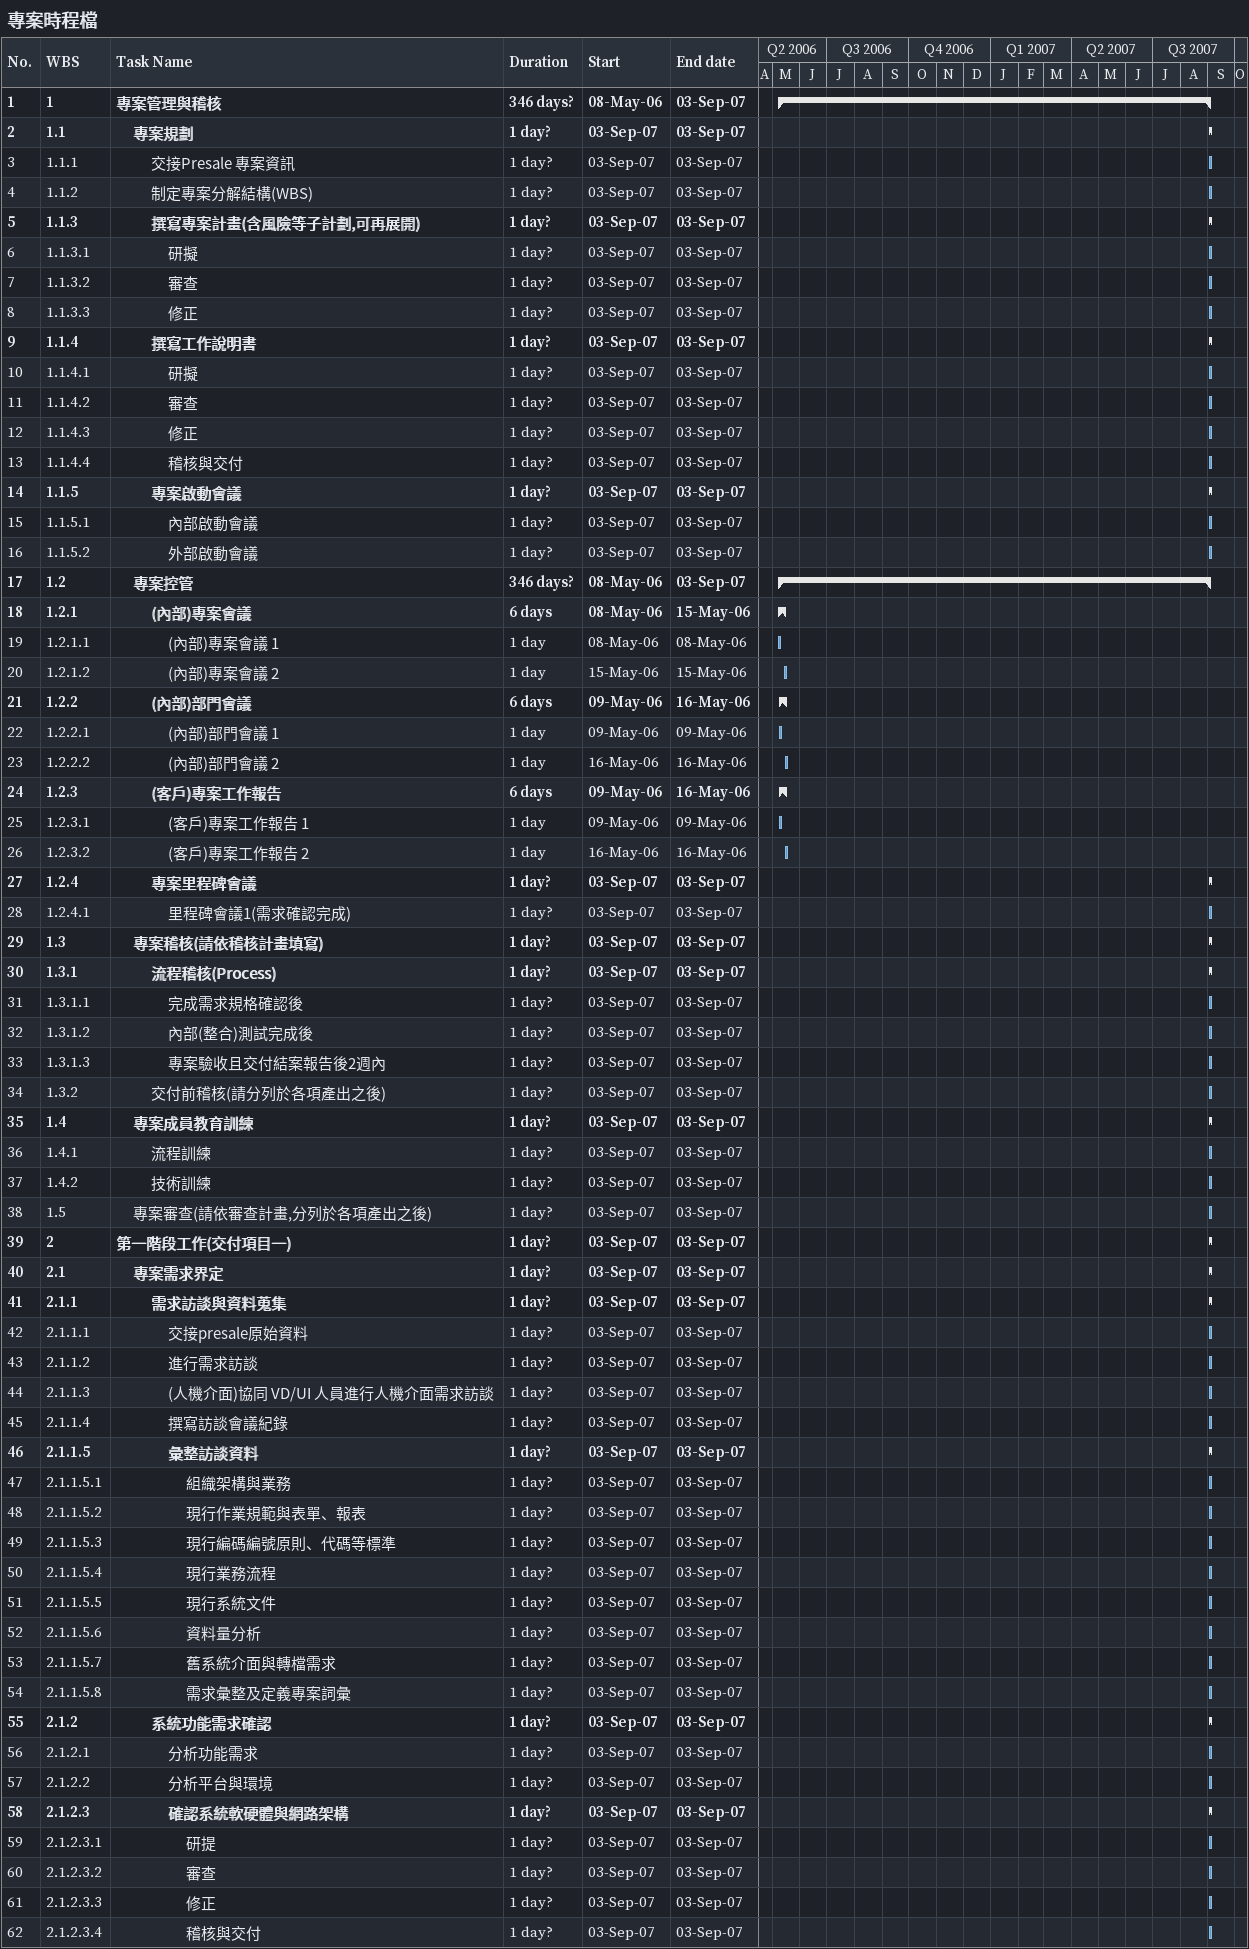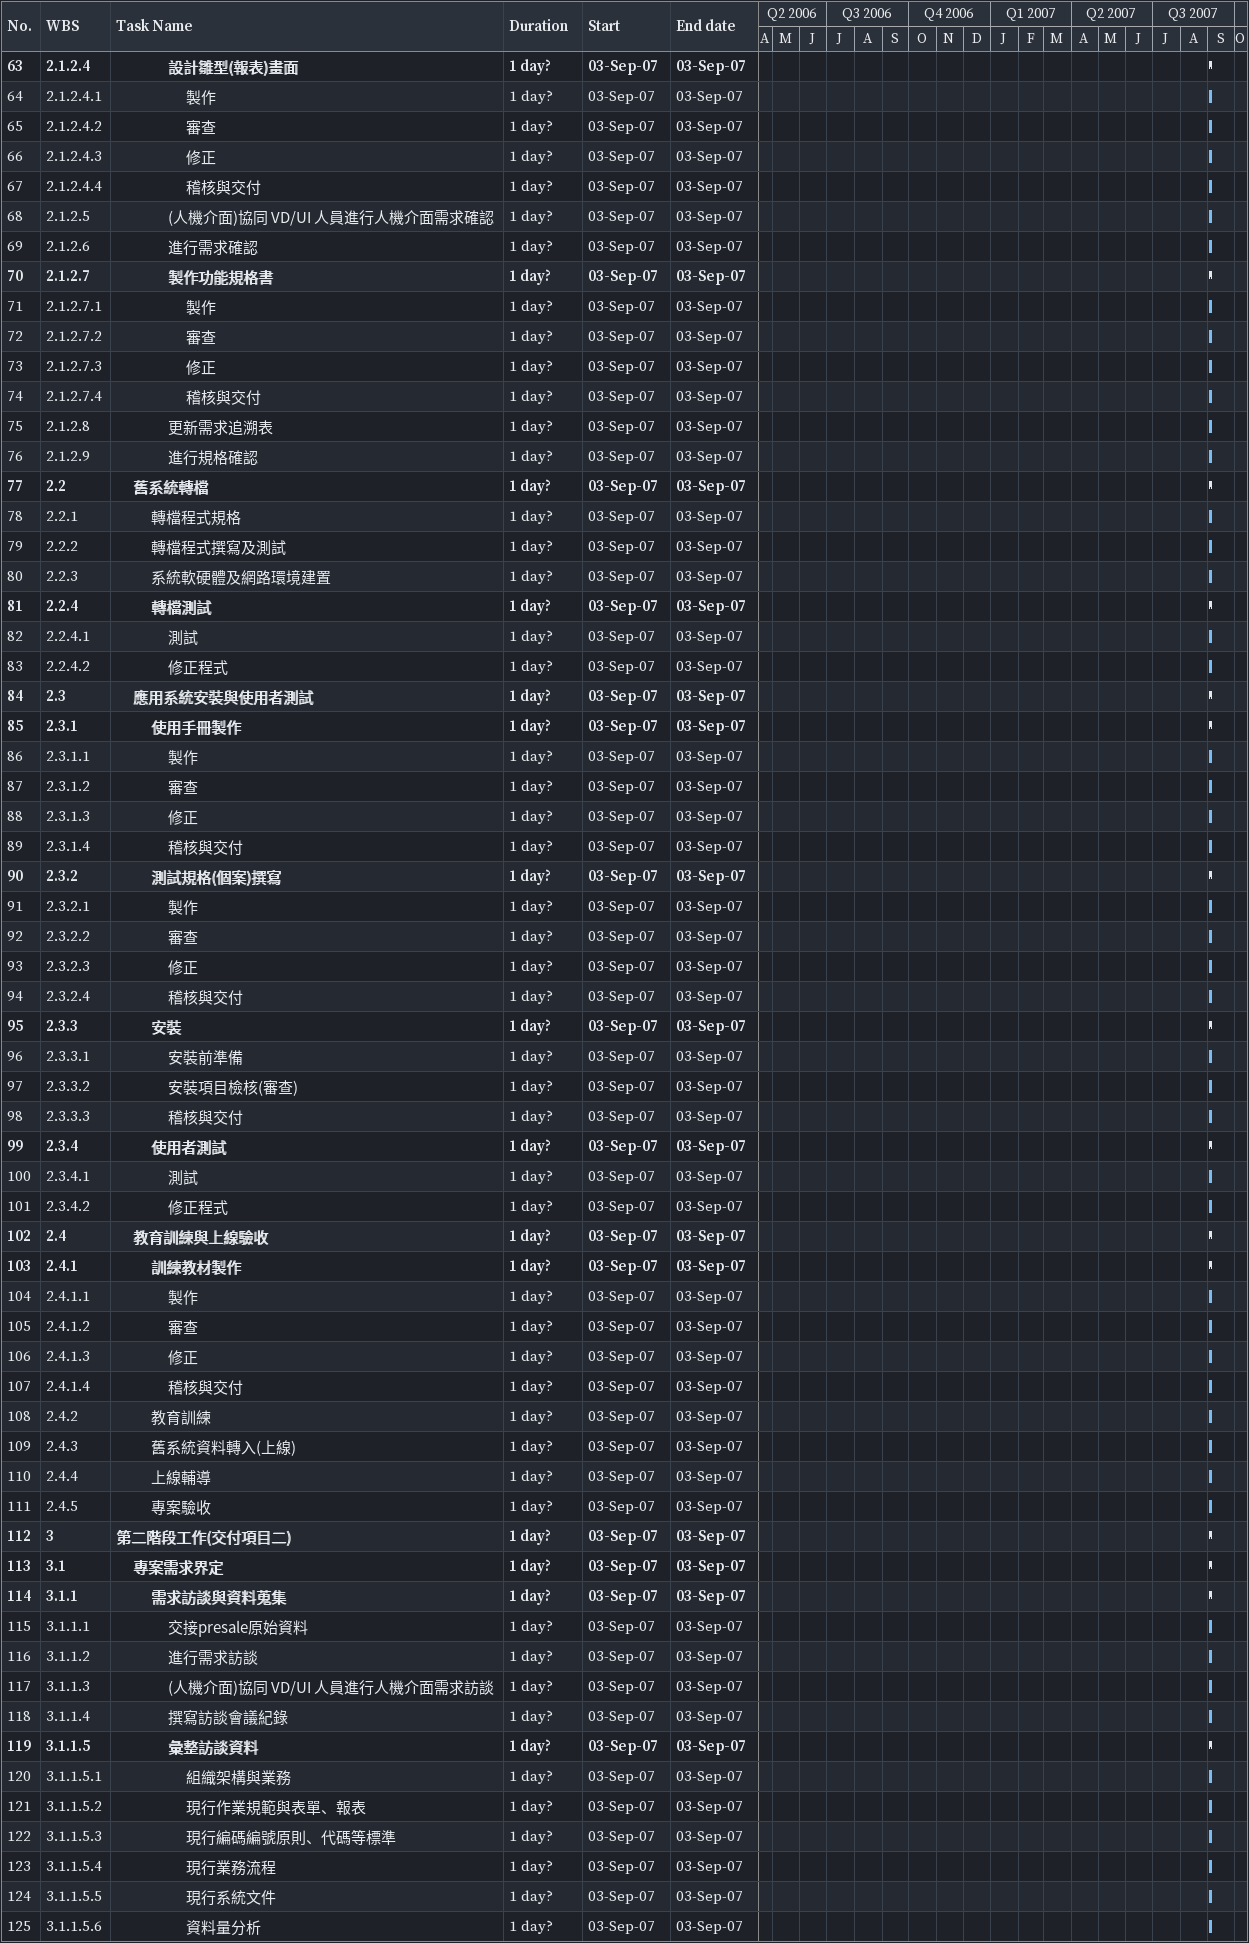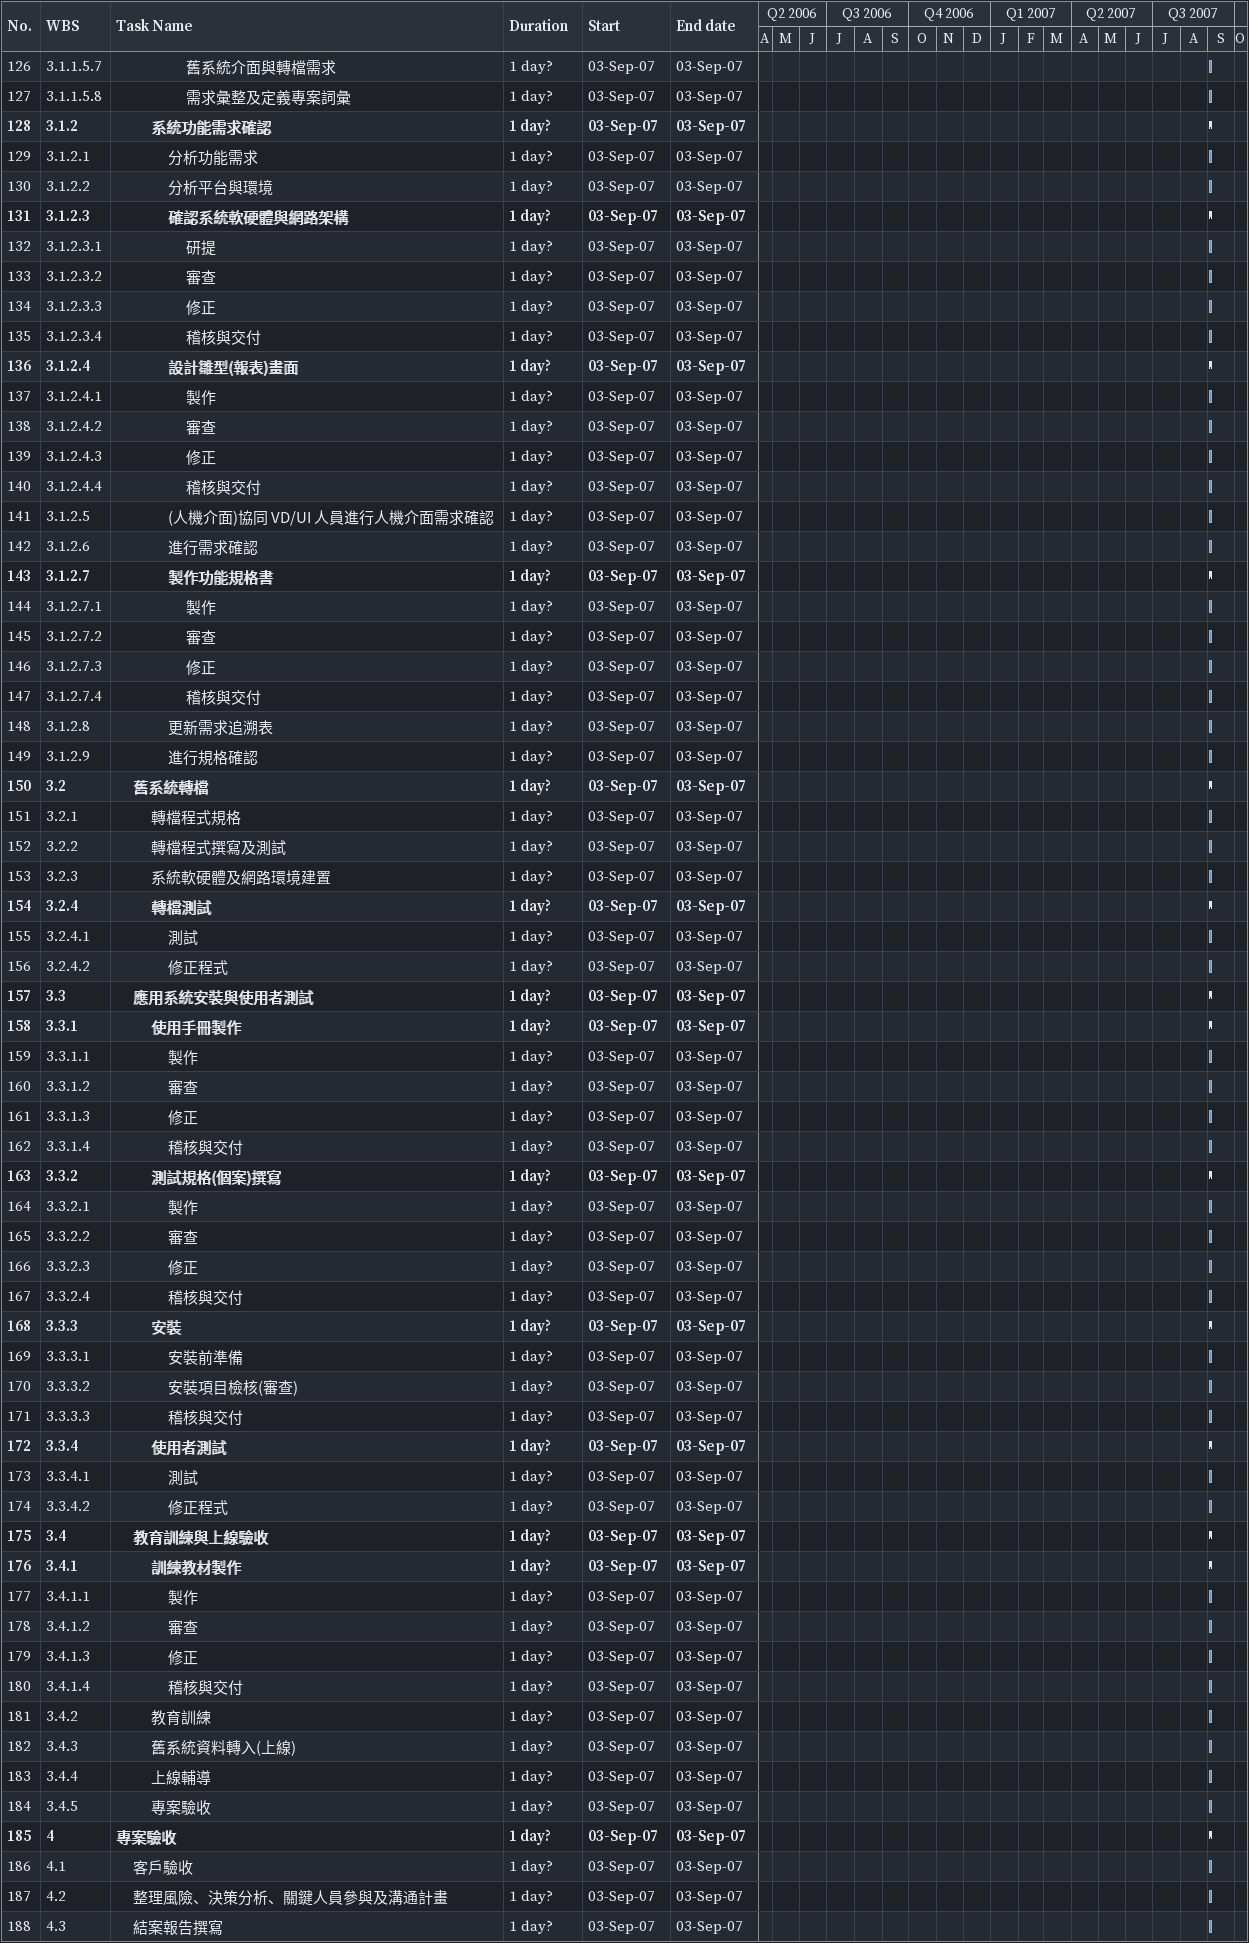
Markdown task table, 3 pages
專案時程檔

| ID | WBS | Task | Duration | Start | Finish |
|---|---|---|---|---|---|
| 1 | 1 | **專案管理與稽核** | 346d? | 2006-05-08 | 2007-09-03 |
| 2 | 1.1 | **專案規劃** | 1d? | 2007-09-03 | 2007-09-03 |
| 3 | 1.1.1 | 交接Presale 專案資訊 | 1d? | 2007-09-03 | 2007-09-03 |
| 4 | 1.1.2 | 制定專案分解結構(WBS) | 1d? | 2007-09-03 | 2007-09-03 |
| 5 | 1.1.3 | **撰寫專案計畫(含風險等子計劃,可再展開)** | 1d? | 2007-09-03 | 2007-09-03 |
| 6 | 1.1.3.1 | 研擬 | 1d? | 2007-09-03 | 2007-09-03 |
| 7 | 1.1.3.2 | 審查 | 1d? | 2007-09-03 | 2007-09-03 |
| 8 | 1.1.3.3 | 修正 | 1d? | 2007-09-03 | 2007-09-03 |
| 9 | 1.1.4 | **撰寫工作說明書** | 1d? | 2007-09-03 | 2007-09-03 |
| 10 | 1.1.4.1 | 研擬 | 1d? | 2007-09-03 | 2007-09-03 |
| 11 | 1.1.4.2 | 審查 | 1d? | 2007-09-03 | 2007-09-03 |
| 12 | 1.1.4.3 | 修正 | 1d? | 2007-09-03 | 2007-09-03 |
| 13 | 1.1.4.4 | 稽核與交付 | 1d? | 2007-09-03 | 2007-09-03 |
| 14 | 1.1.5 | **專案啟動會議** | 1d? | 2007-09-03 | 2007-09-03 |
| 15 | 1.1.5.1 | 內部啟動會議 | 1d? | 2007-09-03 | 2007-09-03 |
| 16 | 1.1.5.2 | 外部啟動會議 | 1d? | 2007-09-03 | 2007-09-03 |
| 17 | 1.2 | **專案控管** | 346d? | 2006-05-08 | 2007-09-03 |
| 18 | 1.2.1 | **(內部)專案會議** | 6d | 2006-05-08 | 2006-05-15 |
| 19 | 1.2.1.1 | (內部)專案會議 1 | 1d | 2006-05-08 | 2006-05-08 |
| 20 | 1.2.1.2 | (內部)專案會議 2 | 1d | 2006-05-15 | 2006-05-15 |
| 21 | 1.2.2 | **(內部)部門會議** | 6d | 2006-05-09 | 2006-05-16 |
| 22 | 1.2.2.1 | (內部)部門會議 1 | 1d | 2006-05-09 | 2006-05-09 |
| 23 | 1.2.2.2 | (內部)部門會議 2 | 1d | 2006-05-16 | 2006-05-16 |
| 24 | 1.2.3 | **(客戶)專案工作報告** | 6d | 2006-05-09 | 2006-05-16 |
| 25 | 1.2.3.1 | (客戶)專案工作報告 1 | 1d | 2006-05-09 | 2006-05-09 |
| 26 | 1.2.3.2 | (客戶)專案工作報告 2 | 1d | 2006-05-16 | 2006-05-16 |
| 27 | 1.2.4 | **專案里程碑會議** | 1d? | 2007-09-03 | 2007-09-03 |
| 28 | 1.2.4.1 | 里程碑會議1(需求確認完成) | 1d? | 2007-09-03 | 2007-09-03 |
| 29 | 1.3 | **專案稽核(請依稽核計畫填寫)** | 1d? | 2007-09-03 | 2007-09-03 |
| 30 | 1.3.1 | **流程稽核(Process)** | 1d? | 2007-09-03 | 2007-09-03 |
| 31 | 1.3.1.1 | 完成需求規格確認後 | 1d? | 2007-09-03 | 2007-09-03 |
| 32 | 1.3.1.2 | 內部(整合)測試完成後 | 1d? | 2007-09-03 | 2007-09-03 |
| 33 | 1.3.1.3 | 專案驗收且交付結案報告後2週內 | 1d? | 2007-09-03 | 2007-09-03 |
| 34 | 1.3.2 | 交付前稽核(請分列於各項產出之後) | 1d? | 2007-09-03 | 2007-09-03 |
| 35 | 1.4 | **專案成員教育訓練** | 1d? | 2007-09-03 | 2007-09-03 |
| 36 | 1.4.1 | 流程訓練 | 1d? | 2007-09-03 | 2007-09-03 |
| 37 | 1.4.2 | 技術訓練 | 1d? | 2007-09-03 | 2007-09-03 |
| 38 | 1.5 | 專案審查(請依審查計畫,分列於各項產出之後) | 1d? | 2007-09-03 | 2007-09-03 |
| 39 | 2 | **第一階段工作(交付項目一)** | 1d? | 2007-09-03 | 2007-09-03 |
| 40 | 2.1 | **專案需求界定** | 1d? | 2007-09-03 | 2007-09-03 |
| 41 | 2.1.1 | **需求訪談與資料蒐集** | 1d? | 2007-09-03 | 2007-09-03 |
| 42 | 2.1.1.1 | 交接presale原始資料 | 1d? | 2007-09-03 | 2007-09-03 |
| 43 | 2.1.1.2 | 進行需求訪談 | 1d? | 2007-09-03 | 2007-09-03 |
| 44 | 2.1.1.3 | (人機介面)協同 VD/UI 人員進行人機介面需求訪談 | 1d? | 2007-09-03 | 2007-09-03 |
| 45 | 2.1.1.4 | 撰寫訪談會議紀錄 | 1d? | 2007-09-03 | 2007-09-03 |
| 46 | 2.1.1.5 | **彙整訪談資料** | 1d? | 2007-09-03 | 2007-09-03 |
| 47 | 2.1.1.5.1 | 組織架構與業務 | 1d? | 2007-09-03 | 2007-09-03 |
| 48 | 2.1.1.5.2 | 現行作業規範與表單、報表 | 1d? | 2007-09-03 | 2007-09-03 |
| 49 | 2.1.1.5.3 | 現行編碼編號原則、代碼等標準 | 1d? | 2007-09-03 | 2007-09-03 |
| 50 | 2.1.1.5.4 | 現行業務流程 | 1d? | 2007-09-03 | 2007-09-03 |
| 51 | 2.1.1.5.5 | 現行系統文件 | 1d? | 2007-09-03 | 2007-09-03 |
| 52 | 2.1.1.5.6 | 資料量分析 | 1d? | 2007-09-03 | 2007-09-03 |
| 53 | 2.1.1.5.7 | 舊系統介面與轉檔需求 | 1d? | 2007-09-03 | 2007-09-03 |
| 54 | 2.1.1.5.8 | 需求彙整及定義專案詞彙 | 1d? | 2007-09-03 | 2007-09-03 |
| 55 | 2.1.2 | **系統功能需求確認** | 1d? | 2007-09-03 | 2007-09-03 |
| 56 | 2.1.2.1 | 分析功能需求 | 1d? | 2007-09-03 | 2007-09-03 |
| 57 | 2.1.2.2 | 分析平台與環境 | 1d? | 2007-09-03 | 2007-09-03 |
| 58 | 2.1.2.3 | **確認系統軟硬體與網路架構** | 1d? | 2007-09-03 | 2007-09-03 |
| 59 | 2.1.2.3.1 | 研提 | 1d? | 2007-09-03 | 2007-09-03 |
| 60 | 2.1.2.3.2 | 審查 | 1d? | 2007-09-03 | 2007-09-03 |
| 61 | 2.1.2.3.3 | 修正 | 1d? | 2007-09-03 | 2007-09-03 |
| 62 | 2.1.2.3.4 | 稽核與交付 | 1d? | 2007-09-03 | 2007-09-03 |
| 63 | 2.1.2.4 | **設計雛型(報表)畫面** | 1d? | 2007-09-03 | 2007-09-03 |
| 64 | 2.1.2.4.1 | 製作 | 1d? | 2007-09-03 | 2007-09-03 |
| 65 | 2.1.2.4.2 | 審查 | 1d? | 2007-09-03 | 2007-09-03 |
| 66 | 2.1.2.4.3 | 修正 | 1d? | 2007-09-03 | 2007-09-03 |
| 67 | 2.1.2.4.4 | 稽核與交付 | 1d? | 2007-09-03 | 2007-09-03 |
| 68 | 2.1.2.5 | (人機介面)協同 VD/UI 人員進行人機介面需求確認 | 1d? | 2007-09-03 | 2007-09-03 |
| 69 | 2.1.2.6 | 進行需求確認 | 1d? | 2007-09-03 | 2007-09-03 |
| 70 | 2.1.2.7 | **製作功能規格書** | 1d? | 2007-09-03 | 2007-09-03 |
| 71 | 2.1.2.7.1 | 製作 | 1d? | 2007-09-03 | 2007-09-03 |
| 72 | 2.1.2.7.2 | 審查 | 1d? | 2007-09-03 | 2007-09-03 |
| 73 | 2.1.2.7.3 | 修正 | 1d? | 2007-09-03 | 2007-09-03 |
| 74 | 2.1.2.7.4 | 稽核與交付 | 1d? | 2007-09-03 | 2007-09-03 |
| 75 | 2.1.2.8 | 更新需求追溯表 | 1d? | 2007-09-03 | 2007-09-03 |
| 76 | 2.1.2.9 | 進行規格確認 | 1d? | 2007-09-03 | 2007-09-03 |
| 77 | 2.2 | **舊系統轉檔** | 1d? | 2007-09-03 | 2007-09-03 |
| 78 | 2.2.1 | 轉檔程式規格 | 1d? | 2007-09-03 | 2007-09-03 |
| 79 | 2.2.2 | 轉檔程式撰寫及測試 | 1d? | 2007-09-03 | 2007-09-03 |
| 80 | 2.2.3 | 系統軟硬體及網路環境建置 | 1d? | 2007-09-03 | 2007-09-03 |
| 81 | 2.2.4 | **轉檔測試** | 1d? | 2007-09-03 | 2007-09-03 |
| 82 | 2.2.4.1 | 測試 | 1d? | 2007-09-03 | 2007-09-03 |
| 83 | 2.2.4.2 | 修正程式 | 1d? | 2007-09-03 | 2007-09-03 |
| 84 | 2.3 | **應用系統安裝與使用者測試** | 1d? | 2007-09-03 | 2007-09-03 |
| 85 | 2.3.1 | **使用手冊製作** | 1d? | 2007-09-03 | 2007-09-03 |
| 86 | 2.3.1.1 | 製作 | 1d? | 2007-09-03 | 2007-09-03 |
| 87 | 2.3.1.2 | 審查 | 1d? | 2007-09-03 | 2007-09-03 |
| 88 | 2.3.1.3 | 修正 | 1d? | 2007-09-03 | 2007-09-03 |
| 89 | 2.3.1.4 | 稽核與交付 | 1d? | 2007-09-03 | 2007-09-03 |
| 90 | 2.3.2 | **測試規格(個案)撰寫** | 1d? | 2007-09-03 | 2007-09-03 |
| 91 | 2.3.2.1 | 製作 | 1d? | 2007-09-03 | 2007-09-03 |
| 92 | 2.3.2.2 | 審查 | 1d? | 2007-09-03 | 2007-09-03 |
| 93 | 2.3.2.3 | 修正 | 1d? | 2007-09-03 | 2007-09-03 |
| 94 | 2.3.2.4 | 稽核與交付 | 1d? | 2007-09-03 | 2007-09-03 |
| 95 | 2.3.3 | **安裝** | 1d? | 2007-09-03 | 2007-09-03 |
| 96 | 2.3.3.1 | 安裝前準備 | 1d? | 2007-09-03 | 2007-09-03 |
| 97 | 2.3.3.2 | 安裝項目檢核(審查) | 1d? | 2007-09-03 | 2007-09-03 |
| 98 | 2.3.3.3 | 稽核與交付 | 1d? | 2007-09-03 | 2007-09-03 |
| 99 | 2.3.4 | **使用者測試** | 1d? | 2007-09-03 | 2007-09-03 |
| 100 | 2.3.4.1 | 測試 | 1d? | 2007-09-03 | 2007-09-03 |
| 101 | 2.3.4.2 | 修正程式 | 1d? | 2007-09-03 | 2007-09-03 |
| 102 | 2.4 | **教育訓練與上線驗收** | 1d? | 2007-09-03 | 2007-09-03 |
| 103 | 2.4.1 | **訓練教材製作** | 1d? | 2007-09-03 | 2007-09-03 |
| 104 | 2.4.1.1 | 製作 | 1d? | 2007-09-03 | 2007-09-03 |
| 105 | 2.4.1.2 | 審查 | 1d? | 2007-09-03 | 2007-09-03 |
| 106 | 2.4.1.3 | 修正 | 1d? | 2007-09-03 | 2007-09-03 |
| 107 | 2.4.1.4 | 稽核與交付 | 1d? | 2007-09-03 | 2007-09-03 |
| 108 | 2.4.2 | 教育訓練 | 1d? | 2007-09-03 | 2007-09-03 |
| 109 | 2.4.3 | 舊系統資料轉入(上線) | 1d? | 2007-09-03 | 2007-09-03 |
| 110 | 2.4.4 | 上線輔導 | 1d? | 2007-09-03 | 2007-09-03 |
| 111 | 2.4.5 | 專案驗收 | 1d? | 2007-09-03 | 2007-09-03 |
| 112 | 3 | **第二階段工作(交付項目二)** | 1d? | 2007-09-03 | 2007-09-03 |
| 113 | 3.1 | **專案需求界定** | 1d? | 2007-09-03 | 2007-09-03 |
| 114 | 3.1.1 | **需求訪談與資料蒐集** | 1d? | 2007-09-03 | 2007-09-03 |
| 115 | 3.1.1.1 | 交接presale原始資料 | 1d? | 2007-09-03 | 2007-09-03 |
| 116 | 3.1.1.2 | 進行需求訪談 | 1d? | 2007-09-03 | 2007-09-03 |
| 117 | 3.1.1.3 | (人機介面)協同 VD/UI 人員進行人機介面需求訪談 | 1d? | 2007-09-03 | 2007-09-03 |
| 118 | 3.1.1.4 | 撰寫訪談會議紀錄 | 1d? | 2007-09-03 | 2007-09-03 |
| 119 | 3.1.1.5 | **彙整訪談資料** | 1d? | 2007-09-03 | 2007-09-03 |
| 120 | 3.1.1.5.1 | 組織架構與業務 | 1d? | 2007-09-03 | 2007-09-03 |
| 121 | 3.1.1.5.2 | 現行作業規範與表單、報表 | 1d? | 2007-09-03 | 2007-09-03 |
| 122 | 3.1.1.5.3 | 現行編碼編號原則、代碼等標準 | 1d? | 2007-09-03 | 2007-09-03 |
| 123 | 3.1.1.5.4 | 現行業務流程 | 1d? | 2007-09-03 | 2007-09-03 |
| 124 | 3.1.1.5.5 | 現行系統文件 | 1d? | 2007-09-03 | 2007-09-03 |
| 125 | 3.1.1.5.6 | 資料量分析 | 1d? | 2007-09-03 | 2007-09-03 |
| 126 | 3.1.1.5.7 | 舊系統介面與轉檔需求 | 1d? | 2007-09-03 | 2007-09-03 |
| 127 | 3.1.1.5.8 | 需求彙整及定義專案詞彙 | 1d? | 2007-09-03 | 2007-09-03 |
| 128 | 3.1.2 | **系統功能需求確認** | 1d? | 2007-09-03 | 2007-09-03 |
| 129 | 3.1.2.1 | 分析功能需求 | 1d? | 2007-09-03 | 2007-09-03 |
| 130 | 3.1.2.2 | 分析平台與環境 | 1d? | 2007-09-03 | 2007-09-03 |
| 131 | 3.1.2.3 | **確認系統軟硬體與網路架構** | 1d? | 2007-09-03 | 2007-09-03 |
| 132 | 3.1.2.3.1 | 研提 | 1d? | 2007-09-03 | 2007-09-03 |
| 133 | 3.1.2.3.2 | 審查 | 1d? | 2007-09-03 | 2007-09-03 |
| 134 | 3.1.2.3.3 | 修正 | 1d? | 2007-09-03 | 2007-09-03 |
| 135 | 3.1.2.3.4 | 稽核與交付 | 1d? | 2007-09-03 | 2007-09-03 |
| 136 | 3.1.2.4 | **設計雛型(報表)畫面** | 1d? | 2007-09-03 | 2007-09-03 |
| 137 | 3.1.2.4.1 | 製作 | 1d? | 2007-09-03 | 2007-09-03 |
| 138 | 3.1.2.4.2 | 審查 | 1d? | 2007-09-03 | 2007-09-03 |
| 139 | 3.1.2.4.3 | 修正 | 1d? | 2007-09-03 | 2007-09-03 |
| 140 | 3.1.2.4.4 | 稽核與交付 | 1d? | 2007-09-03 | 2007-09-03 |
| 141 | 3.1.2.5 | (人機介面)協同 VD/UI 人員進行人機介面需求確認 | 1d? | 2007-09-03 | 2007-09-03 |
| 142 | 3.1.2.6 | 進行需求確認 | 1d? | 2007-09-03 | 2007-09-03 |
| 143 | 3.1.2.7 | **製作功能規格書** | 1d? | 2007-09-03 | 2007-09-03 |
| 144 | 3.1.2.7.1 | 製作 | 1d? | 2007-09-03 | 2007-09-03 |
| 145 | 3.1.2.7.2 | 審查 | 1d? | 2007-09-03 | 2007-09-03 |
| 146 | 3.1.2.7.3 | 修正 | 1d? | 2007-09-03 | 2007-09-03 |
| 147 | 3.1.2.7.4 | 稽核與交付 | 1d? | 2007-09-03 | 2007-09-03 |
| 148 | 3.1.2.8 | 更新需求追溯表 | 1d? | 2007-09-03 | 2007-09-03 |
| 149 | 3.1.2.9 | 進行規格確認 | 1d? | 2007-09-03 | 2007-09-03 |
| 150 | 3.2 | **舊系統轉檔** | 1d? | 2007-09-03 | 2007-09-03 |
| 151 | 3.2.1 | 轉檔程式規格 | 1d? | 2007-09-03 | 2007-09-03 |
| 152 | 3.2.2 | 轉檔程式撰寫及測試 | 1d? | 2007-09-03 | 2007-09-03 |
| 153 | 3.2.3 | 系統軟硬體及網路環境建置 | 1d? | 2007-09-03 | 2007-09-03 |
| 154 | 3.2.4 | **轉檔測試** | 1d? | 2007-09-03 | 2007-09-03 |
| 155 | 3.2.4.1 | 測試 | 1d? | 2007-09-03 | 2007-09-03 |
| 156 | 3.2.4.2 | 修正程式 | 1d? | 2007-09-03 | 2007-09-03 |
| 157 | 3.3 | **應用系統安裝與使用者測試** | 1d? | 2007-09-03 | 2007-09-03 |
| 158 | 3.3.1 | **使用手冊製作** | 1d? | 2007-09-03 | 2007-09-03 |
| 159 | 3.3.1.1 | 製作 | 1d? | 2007-09-03 | 2007-09-03 |
| 160 | 3.3.1.2 | 審查 | 1d? | 2007-09-03 | 2007-09-03 |
| 161 | 3.3.1.3 | 修正 | 1d? | 2007-09-03 | 2007-09-03 |
| 162 | 3.3.1.4 | 稽核與交付 | 1d? | 2007-09-03 | 2007-09-03 |
| 163 | 3.3.2 | **測試規格(個案)撰寫** | 1d? | 2007-09-03 | 2007-09-03 |
| 164 | 3.3.2.1 | 製作 | 1d? | 2007-09-03 | 2007-09-03 |
| 165 | 3.3.2.2 | 審查 | 1d? | 2007-09-03 | 2007-09-03 |
| 166 | 3.3.2.3 | 修正 | 1d? | 2007-09-03 | 2007-09-03 |
| 167 | 3.3.2.4 | 稽核與交付 | 1d? | 2007-09-03 | 2007-09-03 |
| 168 | 3.3.3 | **安裝** | 1d? | 2007-09-03 | 2007-09-03 |
| 169 | 3.3.3.1 | 安裝前準備 | 1d? | 2007-09-03 | 2007-09-03 |
| 170 | 3.3.3.2 | 安裝項目檢核(審查) | 1d? | 2007-09-03 | 2007-09-03 |
| 171 | 3.3.3.3 | 稽核與交付 | 1d? | 2007-09-03 | 2007-09-03 |
| 172 | 3.3.4 | **使用者測試** | 1d? | 2007-09-03 | 2007-09-03 |
| 173 | 3.3.4.1 | 測試 | 1d? | 2007-09-03 | 2007-09-03 |
| 174 | 3.3.4.2 | 修正程式 | 1d? | 2007-09-03 | 2007-09-03 |
| 175 | 3.4 | **教育訓練與上線驗收** | 1d? | 2007-09-03 | 2007-09-03 |
| 176 | 3.4.1 | **訓練教材製作** | 1d? | 2007-09-03 | 2007-09-03 |
| 177 | 3.4.1.1 | 製作 | 1d? | 2007-09-03 | 2007-09-03 |
| 178 | 3.4.1.2 | 審查 | 1d? | 2007-09-03 | 2007-09-03 |
| 179 | 3.4.1.3 | 修正 | 1d? | 2007-09-03 | 2007-09-03 |
| 180 | 3.4.1.4 | 稽核與交付 | 1d? | 2007-09-03 | 2007-09-03 |
| 181 | 3.4.2 | 教育訓練 | 1d? | 2007-09-03 | 2007-09-03 |
| 182 | 3.4.3 | 舊系統資料轉入(上線) | 1d? | 2007-09-03 | 2007-09-03 |
| 183 | 3.4.4 | 上線輔導 | 1d? | 2007-09-03 | 2007-09-03 |
| 184 | 3.4.5 | 專案驗收 | 1d? | 2007-09-03 | 2007-09-03 |
| 185 | 4 | **專案驗收** | 1d? | 2007-09-03 | 2007-09-03 |
| 186 | 4.1 | 客戶驗收 | 1d? | 2007-09-03 | 2007-09-03 |
| 187 | 4.2 | 整理風險、決策分析、關鍵人員參與及溝通計畫 | 1d? | 2007-09-03 | 2007-09-03 |
| 188 | 4.3 | 結案報告撰寫 | 1d? | 2007-09-03 | 2007-09-03 |
